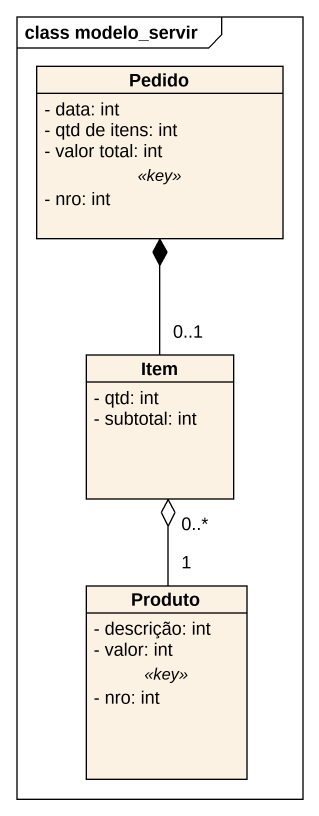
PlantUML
@startuml
mainframe class modelo_servir
hide circle
hide empty members
skinparam classAttributeIconSize 0
class Pedido {
  - data: int
  - qtd de itens: int
  - valor total: int
  .. <<key>> ..
  - nro: int
}
class Item {
  - qtd: int
  - subtotal: int
}
class Produto {
  - descrição: int
  - valor: int
  .. <<key>> ..
  - nro: int
}
Item "0..1" -up-* Pedido
Produto "1" -up-o "0..*" Item
@enduml
